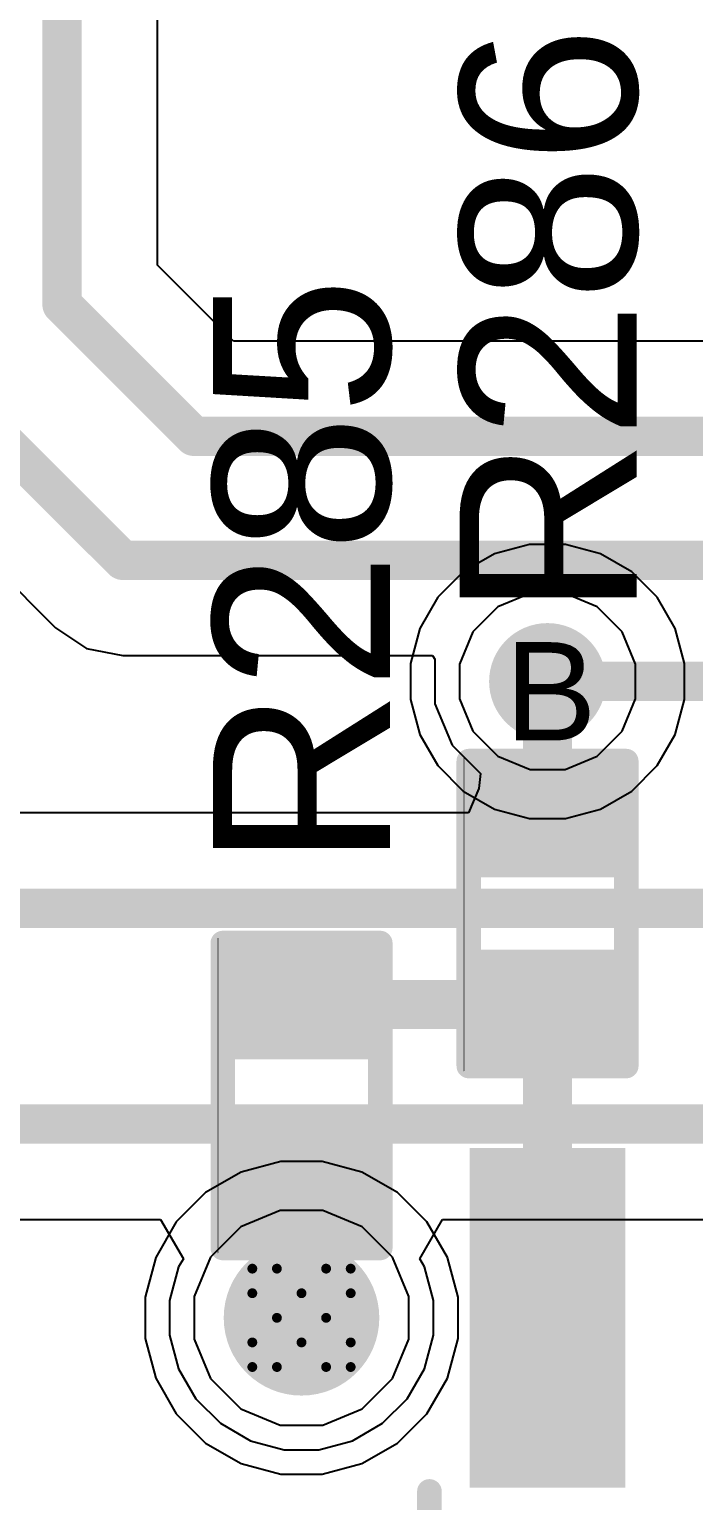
# Model space of a CAD drawing. Header units: inches. Extents: x 0 to 5379, y 0 to 5429.
# Drawn here: x 273.67 to 277.1, y 94.25 to 101.84 of the extents above; entities that cross this region are included whole.
import ezdxf

# ---------------------------------------------------------------- set-up
doc = ezdxf.new("R2010")
doc.units = ezdxf.units.IN
for name, color, linetype in [('Bottom Layer', 5, 'Continuous'), ('Bottom Solder', 6, 'Continuous'), ('Drill Drawing', 1, 'Continuous'), ('GND01', 16, 'Continuous'), ('GND02', 76, 'Continuous'), ('PWR', 156, 'Continuous'), ('SIG 01', 90, 'Continuous'), ('Top Layer', 1, 'Continuous'), ('Top Overlay', 2, 'Continuous'), ('Top Paste', 8, 'Continuous'), ('Top Solder', 216, 'Continuous'), ('Via Holes', 16, 'Continuous')]:
    doc.layers.add(name, color=color, linetype=linetype)
doc.styles.add('Arial', font='', dxfattribs={"height": 0.2})
doc.styles.get('Arial').set_extended_font_data('Arial')

# ---------------------------------------------------------------- blocks, each defined once
blk = doc.blocks.new('SOIC_8_0_154___3_90___W______144')
at = {"layer": 'Top Layer'}
for points in [[(-3.475, 1.605), (-3.475, 2.205), (-1.925, 2.205), (-1.925, 1.605)], [(1.925, 1.605), (1.925, 2.205), (3.475, 2.205), (3.475, 1.605)], [(-3.475, 0.335), (-3.475, 0.935), (-1.925, 0.935), (-1.925, 0.335)], [(1.925, 0.335), (1.925, 0.935), (3.475, 0.935), (3.475, 0.335)], [(-3.475, -0.935), (-3.475, -0.335), (-1.925, -0.335), (-1.925, -0.935)], [(1.925, -0.935), (1.925, -0.335), (3.475, -0.335), (3.475, -0.935)], [(-3.475, -2.205), (-3.475, -1.605), (-1.925, -1.605), (-1.925, -2.205)], [(1.925, -2.205), (1.925, -1.605), (3.475, -1.605), (3.475, -2.205)]]:
    blk.add_hatch(color=1, dxfattribs=at).paths.add_polyline_path(points)
at = {"layer": 'Top Overlay'}
blk.add_hatch(color=2, dxfattribs=at).paths.add_polyline_path([(-1.8387, 1.6244), (-1.4831, 1.6244), (-1.4831, 2.2086), (-1.8387, 2.2086)])
at = {"layer": 'Top Paste'}
for points in [[(-3.475, 1.605), (-3.475, 2.205), (-1.925, 2.205), (-1.925, 1.605)], [(1.925, 1.605), (1.925, 2.205), (3.475, 2.205), (3.475, 1.605)], [(-3.475, 0.335), (-3.475, 0.935), (-1.925, 0.935), (-1.925, 0.335)], [(1.925, 0.335), (1.925, 0.935), (3.475, 0.935), (3.475, 0.335)], [(-3.475, -0.935), (-3.475, -0.335), (-1.925, -0.335), (-1.925, -0.935)], [(1.925, -0.935), (1.925, -0.335), (3.475, -0.335), (3.475, -0.935)], [(-3.475, -2.205), (-3.475, -1.605), (-1.925, -1.605), (-1.925, -2.205)], [(1.925, -2.205), (1.925, -1.605), (3.475, -1.605), (3.475, -2.205)]]:
    blk.add_hatch(color=8, dxfattribs=at).paths.add_polyline_path(points)
at = {"layer": 'Top Solder'}
for points in [[(-3.5766, 1.5034), (-3.5766, 2.3066), (-1.8234, 2.3066), (-1.8234, 1.5034)], [(1.8234, 1.5034), (1.8234, 2.3066), (3.5766, 2.3066), (3.5766, 1.5034)], [(-3.5766, 0.2334), (-3.5766, 1.0366), (-1.8234, 1.0366), (-1.8234, 0.2334)], [(1.8234, 0.2334), (1.8234, 1.0366), (3.5766, 1.0366), (3.5766, 0.2334)], [(-3.5766, -1.0366), (-3.5766, -0.2334), (-1.8234, -0.2334), (-1.8234, -1.0366)], [(1.8234, -1.0366), (1.8234, -0.2334), (3.5766, -0.2334), (3.5766, -1.0366)], [(-3.5766, -2.3066), (-3.5766, -1.5034), (-1.8234, -1.5034), (-1.8234, -2.3066)], [(1.8234, -2.3066), (1.8234, -1.5034), (3.5766, -1.5034), (3.5766, -2.3066)]]:
    blk.add_hatch(color=216, dxfattribs=at).paths.add_polyline_path(points)
at = {"layer": 'Top Overlay'}
for points in [[(-1.8288, 2.5146, 0.127, 0.127, 0), (1.8034, 2.5146, 0.127, 0.127, 0)], [(-3.794, 2.0574, 0.127, 0.127, 0), (-3.667, 1.9304, 0.127, 0.127, 0)], [(-3.794, 2.0574, 0.127, 0.127, 0), (-3.794, 1.8034, 0.127, 0.127, 0)], [(-3.667, 1.9304, 0.127, 0.127, 0), (-3.794, 1.8034, 0.127, 0.127, 0)], [(-1.8288, -2.5146, 0.127, 0.127, 0), (1.8034, -2.5146, 0.127, 0.127, 0)]]:
    blk.add_lwpolyline(points, format="xyseb", dxfattribs=at)
for points in [[(-1.8605, 2.5146, 0.0635, 0.0635, 1), (-1.7971, 2.5146, 0.0635, 0.0635, 1)], [(1.7716, 2.5146, 0.0635, 0.0635, 1), (1.8352, 2.5146, 0.0635, 0.0635, 1)], [(-3.8258, 2.0574, 0.0635, 0.0635, 1), (-3.7623, 2.0574, 0.0635, 0.0635, 1)], [(-3.8258, 2.0574, 0.0635, 0.0635, 1), (-3.7623, 2.0574, 0.0635, 0.0635, 1)], [(-3.6988, 1.9304, 0.0635, 0.0635, 1), (-3.6353, 1.9304, 0.0635, 0.0635, 1)], [(-3.6988, 1.9304, 0.0635, 0.0635, 1), (-3.6353, 1.9304, 0.0635, 0.0635, 1)], [(-3.8258, 1.8034, 0.0635, 0.0635, 1), (-3.7623, 1.8034, 0.0635, 0.0635, 1)], [(-3.8258, 1.8034, 0.0635, 0.0635, 1), (-3.7623, 1.8034, 0.0635, 0.0635, 1)], [(-1.8605, -2.5146, 0.0635, 0.0635, 1), (-1.7971, -2.5146, 0.0635, 0.0635, 1)], [(1.7716, -2.5146, 0.0635, 0.0635, 1), (1.8352, -2.5146, 0.0635, 0.0635, 1)]]:
    blk.add_lwpolyline(points, format="xyseb", close=True, dxfattribs=at)
blk = doc.blocks.new('R___0402_484')
at = {"layer": 'Top Layer'}
for points in [[(-0.6985, -0.3175), (-0.6985, 0.3175), (-0.2413, 0.3175), (-0.2413, -0.3175)], [(0.2413, -0.3175), (0.2413, 0.3175), (0.6985, 0.3175), (0.6985, -0.3175)]]:
    blk.add_hatch(color=1, dxfattribs=at).paths.add_polyline_path(points)
at = {"layer": 'Top Paste'}
for points in [[(-0.6985, -0.3175), (-0.6985, 0.3175), (-0.2413, 0.3175), (-0.2413, -0.3175)], [(0.2413, -0.3175), (0.2413, 0.3175), (0.6985, 0.3175), (0.6985, -0.3175)]]:
    blk.add_hatch(color=8, dxfattribs=at).paths.add_polyline_path(points)
at = {"layer": 'Top Solder'}
for points in [[(-0.7535, -0.3725), (-0.7535, 0.3725), (-0.1863, 0.3725), (-0.1863, -0.3725)], [(0.1863, -0.3725), (0.1863, 0.3725), (0.7535, 0.3725), (0.7535, -0.3725)]]:
    blk.add_hatch(color=216, dxfattribs=at).paths.add_polyline_path(points)
at = {"layer": 'Top Overlay'}
for points in [[(0.7874, 0.4064, 0.127, 0.127, 0), (-0.7874, 0.4064, 0.127, 0.127, 0)], [(-0.7874, -0.4064, 0.127, 0.127, 0), (-0.7874, 0.4064, 0.127, 0.127, 0)], [(0.7874, -0.4064, 0.127, 0.127, 0), (0.7874, 0.4064, 0.127, 0.127, 0)], [(0.7874, -0.4064, 0.127, 0.127, 0), (-0.7874, -0.4064, 0.127, 0.127, 0)], [(0.8128, -0.4318, 0.00323, 0.00323, 0), (-0.8128, -0.4318, 0.00323, 0.00323, 0)]]:
    blk.add_lwpolyline(points, format="xyseb", dxfattribs=at)
for points in [[(-0.8191, 0.4064, 0.0635, 0.0635, 1), (-0.7556, 0.4064, 0.0635, 0.0635, 1)], [(-0.8191, 0.4064, 0.0635, 0.0635, 1), (-0.7556, 0.4064, 0.0635, 0.0635, 1)], [(0.7556, 0.4064, 0.0635, 0.0635, 1), (0.8191, 0.4064, 0.0635, 0.0635, 1)], [(0.7556, 0.4064, 0.0635, 0.0635, 1), (0.8191, 0.4064, 0.0635, 0.0635, 1)], [(-0.8191, -0.4064, 0.0635, 0.0635, 1), (-0.7556, -0.4064, 0.0635, 0.0635, 1)], [(-0.8191, -0.4064, 0.0635, 0.0635, 1), (-0.7556, -0.4064, 0.0635, 0.0635, 1)], [(0.7556, -0.4064, 0.0635, 0.0635, 1), (0.8191, -0.4064, 0.0635, 0.0635, 1)], [(0.7556, -0.4064, 0.0635, 0.0635, 1), (0.8191, -0.4064, 0.0635, 0.0635, 1)], [(-0.8136, -0.4318, 0.00161, 0.00161, 1), (-0.812, -0.4318, 0.00161, 0.00161, 1)], [(0.812, -0.4318, 0.00161, 0.00161, 1), (0.8136, -0.4318, 0.00161, 0.00161, 1)]]:
    blk.add_lwpolyline(points, format="xyseb", close=True, dxfattribs=at)
blk = doc.blocks.new('R___0402_485')
at = {"layer": 'Top Layer'}
for points in [[(-0.6985, -0.3175), (-0.6985, 0.3175), (-0.2413, 0.3175), (-0.2413, -0.3175)], [(0.2413, -0.3175), (0.2413, 0.3175), (0.6985, 0.3175), (0.6985, -0.3175)]]:
    blk.add_hatch(color=1, dxfattribs=at).paths.add_polyline_path(points)
at = {"layer": 'Top Paste'}
for points in [[(-0.6985, -0.3175), (-0.6985, 0.3175), (-0.2413, 0.3175), (-0.2413, -0.3175)], [(0.2413, -0.3175), (0.2413, 0.3175), (0.6985, 0.3175), (0.6985, -0.3175)]]:
    blk.add_hatch(color=8, dxfattribs=at).paths.add_polyline_path(points)
at = {"layer": 'Top Solder'}
for points in [[(-0.7535, -0.3725), (-0.7535, 0.3725), (-0.1863, 0.3725), (-0.1863, -0.3725)], [(0.1863, -0.3725), (0.1863, 0.3725), (0.7535, 0.3725), (0.7535, -0.3725)]]:
    blk.add_hatch(color=216, dxfattribs=at).paths.add_polyline_path(points)
at = {"layer": 'Top Overlay'}
for points in [[(0.7874, 0.4064, 0.127, 0.127, 0), (-0.7874, 0.4064, 0.127, 0.127, 0)], [(-0.7874, -0.4064, 0.127, 0.127, 0), (-0.7874, 0.4064, 0.127, 0.127, 0)], [(0.7874, -0.4064, 0.127, 0.127, 0), (0.7874, 0.4064, 0.127, 0.127, 0)], [(0.7874, -0.4064, 0.127, 0.127, 0), (-0.7874, -0.4064, 0.127, 0.127, 0)], [(0.8128, -0.4318, 0.00323, 0.00323, 0), (-0.8128, -0.4318, 0.00323, 0.00323, 0)]]:
    blk.add_lwpolyline(points, format="xyseb", dxfattribs=at)
for points in [[(-0.8191, 0.4064, 0.0635, 0.0635, 1), (-0.7556, 0.4064, 0.0635, 0.0635, 1)], [(-0.8191, 0.4064, 0.0635, 0.0635, 1), (-0.7556, 0.4064, 0.0635, 0.0635, 1)], [(0.7556, 0.4064, 0.0635, 0.0635, 1), (0.8191, 0.4064, 0.0635, 0.0635, 1)], [(0.7556, 0.4064, 0.0635, 0.0635, 1), (0.8191, 0.4064, 0.0635, 0.0635, 1)], [(-0.8191, -0.4064, 0.0635, 0.0635, 1), (-0.7556, -0.4064, 0.0635, 0.0635, 1)], [(-0.8191, -0.4064, 0.0635, 0.0635, 1), (-0.7556, -0.4064, 0.0635, 0.0635, 1)], [(0.7556, -0.4064, 0.0635, 0.0635, 1), (0.8191, -0.4064, 0.0635, 0.0635, 1)], [(0.7556, -0.4064, 0.0635, 0.0635, 1), (0.8191, -0.4064, 0.0635, 0.0635, 1)], [(-0.8136, -0.4318, 0.00161, 0.00161, 1), (-0.812, -0.4318, 0.00161, 0.00161, 1)], [(0.812, -0.4318, 0.00161, 0.00161, 1), (0.8136, -0.4318, 0.00161, 0.00161, 1)]]:
    blk.add_lwpolyline(points, format="xyseb", close=True, dxfattribs=at)

msp = doc.modelspace()

# ---------------------------------------------------------------- hatches: boundary and pattern name
at = {"layer": 'Bottom Layer'}
h = msp.add_hatch(color=5, dxfattribs=at)
edge = h.paths.add_edge_path()
edge.add_arc((276.3483, 98.4758), 0.2, 0, 360)
h = msp.add_hatch(color=5, dxfattribs=at)
edge = h.paths.add_edge_path()
edge.add_arc((275.0783, 95.1893), 0.3, 0, 360)
at = {"layer": 'Bottom Solder'}
h = msp.add_hatch(color=6, dxfattribs=at)
edge = h.paths.add_edge_path()
edge.add_arc((276.3483, 98.4758), 0.3016, 0, 360)
h = msp.add_hatch(color=6, dxfattribs=at)
edge = h.paths.add_edge_path()
edge.add_arc((275.0783, 95.1893), 0.4016, 0, 360)
at = {"layer": 'GND01'}
h = msp.add_hatch(color=16, dxfattribs=at)
edge = h.paths.add_edge_path()
edge.add_arc((276.3483, 98.4758), 0.2, 0, 360)
h = msp.add_hatch(color=16, dxfattribs=at)
edge = h.paths.add_edge_path()
edge.add_arc((275.0783, 95.1893), 0.3, 0, 360)
at = {"layer": 'GND02'}
h = msp.add_hatch(color=76, dxfattribs=at)
edge = h.paths.add_edge_path()
edge.add_arc((276.3483, 98.4758), 0.2, 0, 360)
h = msp.add_hatch(color=76, dxfattribs=at)
edge = h.paths.add_edge_path()
edge.add_arc((275.0783, 95.1893), 0.3, 0, 360)
at = {"layer": 'PWR'}
h = msp.add_hatch(color=156, dxfattribs=at)
edge = h.paths.add_edge_path()
edge.add_arc((276.3483, 98.4758), 0.2, 0, 360)
h = msp.add_hatch(color=156, dxfattribs=at)
edge = h.paths.add_edge_path()
edge.add_arc((275.0783, 95.1893), 0.3, 0, 360)
at = {"layer": 'SIG 01'}
h = msp.add_hatch(color=90, dxfattribs=at)
edge = h.paths.add_edge_path()
edge.add_arc((276.3483, 98.4758), 0.2, 0, 360)
h = msp.add_hatch(color=90, dxfattribs=at)
edge = h.paths.add_edge_path()
edge.add_arc((275.0783, 95.1893), 0.3, 0, 360)
at = {"layer": 'Top Layer'}
h = msp.add_hatch(color=1, dxfattribs=at)
edge = h.paths.add_edge_path()
edge.add_arc((276.3483, 98.4758), 0.2, 0, 360)
h = msp.add_hatch(color=1, dxfattribs=at)
edge = h.paths.add_edge_path()
edge.add_arc((275.0783, 95.1893), 0.3, 0, 360)
at = {"layer": 'Top Solder'}
h = msp.add_hatch(color=216, dxfattribs=at)
edge = h.paths.add_edge_path()
edge.add_arc((276.3483, 98.4758), 0.3016, 0, 360)
h = msp.add_hatch(color=216, dxfattribs=at)
edge = h.paths.add_edge_path()
edge.add_arc((275.0783, 95.1893), 0.4016, 0, 360)
at = {"layer": 'Via Holes'}
h = msp.add_hatch(color=7, dxfattribs=at)
edge = h.paths.add_edge_path()
edge.add_arc((276.3483, 98.4758), 0.1, 0, 360)
h = msp.add_hatch(color=7, dxfattribs=at)
edge = h.paths.add_edge_path()
edge.add_arc((275.0783, 95.1893), 0.15, 0, 360)

# ---------------------------------------------------------------- linework, layer by layer
at = {"layer": 'Bottom Layer'}
for p, q in [((276.2551, 99.1838), (276.075, 99.1355)), ((276.4415, 99.1838), (276.2551, 99.1838)), ((276.6216, 99.1355), (276.4415, 99.1838)), ((276.075, 99.1355), (275.9136, 99.0423)), ((276.783, 99.0423), (276.6216, 99.1355)), ((275.9136, 99.0423), (275.7817, 98.9105)), ((276.9148, 98.9105), (276.783, 99.0423)), ((275.7817, 98.9105), (275.6885, 98.7491)), ((277.008, 98.7491), (276.9148, 98.9105)), ((275.6885, 98.7491), (275.6403, 98.569)), ((277.0563, 98.569), (277.008, 98.7491)), ((275.6403, 98.569), (275.6403, 98.3826)), ((277.0563, 98.3826), (277.0563, 98.569)), ((275.6403, 98.3826), (275.6885, 98.2025)), ((277.008, 98.2025), (277.0563, 98.3826)), ((275.6885, 98.2025), (275.7817, 98.0411)), ((276.9148, 98.0411), (277.008, 98.2025)), ((275.7817, 98.0411), (275.9136, 97.9093)), ((276.783, 97.9093), (276.9148, 98.0411)), ((275.9136, 97.9093), (276.075, 97.8161)), ((276.6216, 97.8161), (276.783, 97.9093)), ((276.075, 97.8161), (276.2551, 97.7678)), ((276.4415, 97.7678), (276.6216, 97.8161)), ((276.2551, 97.7678), (276.4415, 97.7678)), ((274.9719, 95.9973), (274.7664, 95.9423)), ((275.1847, 95.9973), (274.9719, 95.9973)), ((275.3902, 95.9423), (275.1847, 95.9973)), ((274.7664, 95.9423), (274.5822, 95.8359)), ((275.5744, 95.8359), (275.3902, 95.9423)), ((274.5822, 95.8359), (274.4317, 95.6854)), ((275.7248, 95.6854), (275.5744, 95.8359)), ((274.4317, 95.6854), (274.3253, 95.5012)), ((275.8312, 95.5012), (275.7248, 95.6854)), ((274.3253, 95.5012), (274.2703, 95.2957)), ((275.8863, 95.2957), (275.8312, 95.5012)), ((274.2703, 95.2957), (274.2703, 95.0829)), ((275.8863, 95.0829), (275.8863, 95.2957)), ((274.2703, 95.0829), (274.3253, 94.8774)), ((275.8312, 94.8774), (275.8863, 95.0829)), ((274.3253, 94.8774), (274.4317, 94.6932)), ((275.7248, 94.6932), (275.8312, 94.8774)), ((274.4317, 94.6932), (274.5822, 94.5428)), ((275.5744, 94.5428), (275.7248, 94.6932)), ((274.5822, 94.5428), (274.7664, 94.4364)), ((275.3902, 94.4364), (275.5744, 94.5428)), ((274.7664, 94.4364), (274.9719, 94.3813)), ((274.9719, 94.3813), (275.1847, 94.3813)), ((275.1847, 94.3813), (275.3902, 94.4364))]:
    msp.add_line(p, q, dxfattribs=at)
at = {"layer": 'Drill Drawing'}
for points in [[(274.8243, 95.3163, 0.0508, 0.0508, 0), (274.8243, 95.4433, 0.0508, 0.0508, 0)], [(274.8243, 95.4433, 0.0508, 0.0508, 0), (274.9513, 95.4433, 0.0508, 0.0508, 0)], [(274.9513, 95.4433, 0.0508, 0.0508, 0), (275.0783, 95.3163, 0.0508, 0.0508, 0)], [(275.0783, 95.3163, 0.0508, 0.0508, 0), (275.2053, 95.4433, 0.0508, 0.0508, 0)], [(275.2053, 95.4433, 0.0508, 0.0508, 0), (275.3323, 95.4433, 0.0508, 0.0508, 0)], [(275.3323, 95.3163, 0.0508, 0.0508, 0), (275.3323, 95.4433, 0.0508, 0.0508, 0)], [(274.8243, 95.3163, 0.0508, 0.0508, 0), (274.9513, 95.1893, 0.0508, 0.0508, 0)], [(275.2053, 95.1893, 0.0508, 0.0508, 0), (275.3323, 95.3163, 0.0508, 0.0508, 0)], [(274.8243, 95.0623, 0.0508, 0.0508, 0), (274.9513, 95.1893, 0.0508, 0.0508, 0)], [(275.2053, 95.1893, 0.0508, 0.0508, 0), (275.3323, 95.0623, 0.0508, 0.0508, 0)], [(274.8243, 94.9353, 0.0508, 0.0508, 0), (274.8243, 95.0623, 0.0508, 0.0508, 0)], [(274.9513, 94.9353, 0.0508, 0.0508, 0), (275.0783, 95.0623, 0.0508, 0.0508, 0)], [(275.0783, 95.0623, 0.0508, 0.0508, 0), (275.2053, 94.9353, 0.0508, 0.0508, 0)], [(275.3323, 94.9353, 0.0508, 0.0508, 0), (275.3323, 95.0623, 0.0508, 0.0508, 0)], [(274.8243, 94.9353, 0.0508, 0.0508, 0), (274.9513, 94.9353, 0.0508, 0.0508, 0)], [(275.2053, 94.9353, 0.0508, 0.0508, 0), (275.3323, 94.9353, 0.0508, 0.0508, 0)]]:
    msp.add_lwpolyline(points, format="xyseb", dxfattribs=at)
for points in [[(274.8116, 95.4433, 0.0254, 0.0254, 1), (274.837, 95.4433, 0.0254, 0.0254, 1)], [(274.8116, 95.4433, 0.0254, 0.0254, 1), (274.837, 95.4433, 0.0254, 0.0254, 1)], [(274.9386, 95.4433, 0.0254, 0.0254, 1), (274.964, 95.4433, 0.0254, 0.0254, 1)], [(274.9386, 95.4433, 0.0254, 0.0254, 1), (274.964, 95.4433, 0.0254, 0.0254, 1)], [(275.1926, 95.4433, 0.0254, 0.0254, 1), (275.218, 95.4433, 0.0254, 0.0254, 1)], [(275.1926, 95.4433, 0.0254, 0.0254, 1), (275.218, 95.4433, 0.0254, 0.0254, 1)], [(275.3196, 95.4433, 0.0254, 0.0254, 1), (275.345, 95.4433, 0.0254, 0.0254, 1)], [(275.3196, 95.4433, 0.0254, 0.0254, 1), (275.345, 95.4433, 0.0254, 0.0254, 1)], [(274.8116, 95.3163, 0.0254, 0.0254, 1), (274.837, 95.3163, 0.0254, 0.0254, 1)], [(274.8116, 95.3163, 0.0254, 0.0254, 1), (274.837, 95.3163, 0.0254, 0.0254, 1)], [(275.0656, 95.3163, 0.0254, 0.0254, 1), (275.091, 95.3163, 0.0254, 0.0254, 1)], [(275.0656, 95.3163, 0.0254, 0.0254, 1), (275.091, 95.3163, 0.0254, 0.0254, 1)], [(275.3196, 95.3163, 0.0254, 0.0254, 1), (275.345, 95.3163, 0.0254, 0.0254, 1)], [(275.3196, 95.3163, 0.0254, 0.0254, 1), (275.345, 95.3163, 0.0254, 0.0254, 1)], [(274.9386, 95.1893, 0.0254, 0.0254, 1), (274.964, 95.1893, 0.0254, 0.0254, 1)], [(274.9386, 95.1893, 0.0254, 0.0254, 1), (274.964, 95.1893, 0.0254, 0.0254, 1)], [(275.1926, 95.1893, 0.0254, 0.0254, 1), (275.218, 95.1893, 0.0254, 0.0254, 1)], [(275.1926, 95.1893, 0.0254, 0.0254, 1), (275.218, 95.1893, 0.0254, 0.0254, 1)], [(274.8116, 95.0623, 0.0254, 0.0254, 1), (274.837, 95.0623, 0.0254, 0.0254, 1)], [(274.8116, 95.0623, 0.0254, 0.0254, 1), (274.837, 95.0623, 0.0254, 0.0254, 1)], [(275.0656, 95.0623, 0.0254, 0.0254, 1), (275.091, 95.0623, 0.0254, 0.0254, 1)], [(275.0656, 95.0623, 0.0254, 0.0254, 1), (275.091, 95.0623, 0.0254, 0.0254, 1)], [(275.3196, 95.0623, 0.0254, 0.0254, 1), (275.345, 95.0623, 0.0254, 0.0254, 1)], [(275.3196, 95.0623, 0.0254, 0.0254, 1), (275.345, 95.0623, 0.0254, 0.0254, 1)], [(274.8116, 94.9353, 0.0254, 0.0254, 1), (274.837, 94.9353, 0.0254, 0.0254, 1)], [(274.8116, 94.9353, 0.0254, 0.0254, 1), (274.837, 94.9353, 0.0254, 0.0254, 1)], [(274.9386, 94.9353, 0.0254, 0.0254, 1), (274.964, 94.9353, 0.0254, 0.0254, 1)], [(274.9386, 94.9353, 0.0254, 0.0254, 1), (274.964, 94.9353, 0.0254, 0.0254, 1)], [(275.1926, 94.9353, 0.0254, 0.0254, 1), (275.218, 94.9353, 0.0254, 0.0254, 1)], [(275.1926, 94.9353, 0.0254, 0.0254, 1), (275.218, 94.9353, 0.0254, 0.0254, 1)], [(275.3196, 94.9353, 0.0254, 0.0254, 1), (275.345, 94.9353, 0.0254, 0.0254, 1)], [(275.3196, 94.9353, 0.0254, 0.0254, 1), (275.345, 94.9353, 0.0254, 0.0254, 1)]]:
    msp.add_lwpolyline(points, format="xyseb", close=True, dxfattribs=at)
at = {"layer": 'GND01'}
for p, q in [((276.258, 98.9298), (276.0911, 98.8607)), ((276.4386, 98.9298), (276.258, 98.9298)), ((276.6055, 98.8607), (276.4386, 98.9298)), ((276.0911, 98.8607), (275.9634, 98.733)), ((276.7332, 98.733), (276.6055, 98.8607)), ((275.9634, 98.733), (275.8943, 98.5661)), ((276.8023, 98.5661), (276.7332, 98.733)), ((275.8943, 98.5661), (275.8943, 98.3855)), ((276.8023, 98.3855), (276.8023, 98.5661)), ((275.8943, 98.3855), (275.9634, 98.2186)), ((276.7332, 98.2186), (276.8023, 98.3855)), ((275.9634, 98.2186), (276.0911, 98.0909)), ((276.6055, 98.0909), (276.7332, 98.2186)), ((276.0911, 98.0909), (276.258, 98.0218)), ((276.258, 98.0218), (276.4386, 98.0218)), ((276.4386, 98.0218), (276.6055, 98.0909)), ((274.9681, 95.7433), (274.7645, 95.659)), ((275.1885, 95.7433), (274.9681, 95.7433)), ((275.3921, 95.659), (275.1885, 95.7433)), ((274.7645, 95.659), (274.6086, 95.5031)), ((275.5479, 95.5031), (275.3921, 95.659)), ((274.6086, 95.5031), (274.5243, 95.2995)), ((275.6323, 95.2995), (275.5479, 95.5031)), ((274.5243, 95.2995), (274.5243, 95.0791)), ((275.6323, 95.0791), (275.6323, 95.2995)), ((274.5243, 95.0791), (274.6086, 94.8755)), ((275.5479, 94.8755), (275.6323, 95.0791)), ((274.6086, 94.8755), (274.7645, 94.7197)), ((275.3921, 94.7197), (275.5479, 94.8755)), ((274.7645, 94.7197), (274.9681, 94.6353)), ((275.1885, 94.6353), (275.3921, 94.7197)), ((274.9681, 94.6353), (275.1885, 94.6353))]:
    msp.add_line(p, q, dxfattribs=at)
at = {"layer": 'GND02'}
for p, q in [((276.258, 98.9298), (276.0911, 98.8607)), ((276.4386, 98.9298), (276.258, 98.9298)), ((276.6055, 98.8607), (276.4386, 98.9298)), ((276.0911, 98.8607), (275.9634, 98.733)), ((276.7332, 98.733), (276.6055, 98.8607)), ((275.9634, 98.733), (275.8943, 98.5661)), ((276.8023, 98.5661), (276.7332, 98.733)), ((275.8943, 98.5661), (275.8943, 98.3855)), ((276.8023, 98.3855), (276.8023, 98.5661)), ((275.8943, 98.3855), (275.9634, 98.2186)), ((276.7332, 98.2186), (276.8023, 98.3855)), ((275.9634, 98.2186), (276.0911, 98.0909)), ((276.6055, 98.0909), (276.7332, 98.2186)), ((276.0911, 98.0909), (276.258, 98.0218)), ((276.258, 98.0218), (276.4386, 98.0218)), ((276.4386, 98.0218), (276.6055, 98.0909)), ((274.9681, 95.7433), (274.7645, 95.659)), ((275.1885, 95.7433), (274.9681, 95.7433)), ((275.3921, 95.659), (275.1885, 95.7433)), ((274.7645, 95.659), (274.6086, 95.5031)), ((275.5479, 95.5031), (275.3921, 95.659)), ((274.6086, 95.5031), (274.5243, 95.2995)), ((275.6323, 95.2995), (275.5479, 95.5031)), ((274.5243, 95.2995), (274.5243, 95.0791)), ((275.6323, 95.0791), (275.6323, 95.2995)), ((274.5243, 95.0791), (274.6086, 94.8755)), ((275.5479, 94.8755), (275.6323, 95.0791)), ((274.6086, 94.8755), (274.7645, 94.7197)), ((275.3921, 94.7197), (275.5479, 94.8755)), ((274.7645, 94.7197), (274.9681, 94.6353)), ((275.1885, 94.6353), (275.3921, 94.7197)), ((274.9681, 94.6353), (275.1885, 94.6353))]:
    msp.add_line(p, q, dxfattribs=at)
at = {"layer": 'PWR'}
for p, q in [((276.258, 98.9298), (276.0911, 98.8607)), ((276.4386, 98.9298), (276.258, 98.9298)), ((276.6055, 98.8607), (276.4386, 98.9298)), ((276.0911, 98.8607), (275.9634, 98.733)), ((276.7332, 98.733), (276.6055, 98.8607)), ((275.9634, 98.733), (275.8943, 98.5661)), ((276.8023, 98.5661), (276.7332, 98.733)), ((275.8943, 98.5661), (275.8943, 98.3855)), ((276.8023, 98.3855), (276.8023, 98.5661)), ((275.8943, 98.3855), (275.9634, 98.2186)), ((276.7332, 98.2186), (276.8023, 98.3855)), ((275.9634, 98.2186), (276.0911, 98.0909)), ((276.6055, 98.0909), (276.7332, 98.2186)), ((276.0911, 98.0909), (276.258, 98.0218)), ((276.258, 98.0218), (276.4386, 98.0218)), ((276.4386, 98.0218), (276.6055, 98.0909))]:
    msp.add_line(p, q, dxfattribs=at)
at = {"layer": 'SIG 01'}
for p, q in [((274.3341, 100.6265), (274.3341, 105.8331)), ((274.7263, 100.2343), (274.3341, 100.6265)), ((280.0432, 100.2343), (274.7263, 100.2343)), ((273.0233, 99.5382), (273.8079, 98.7536)), ((273.8079, 98.7536), (273.9675, 98.6469)), ((273.9675, 98.6469), (274.1558, 98.6095)), ((274.1558, 98.6095), (275.7552, 98.6095)), ((275.7552, 98.6095), (275.7673, 98.5914)), ((275.7673, 98.5914), (275.7673, 98.3602)), ((275.7673, 98.3602), (275.8557, 98.1467)), ((275.8557, 98.1467), (276.0026, 97.9998)), ((276.0026, 97.9998), (275.9938, 97.9231)), ((275.9938, 97.9231), (275.9403, 97.7966)), ((275.9403, 97.7966), (273.6067, 97.7966)), ((272.7615, 95.6977), (274.3508, 95.6977)), ((274.3508, 95.6977), (274.4682, 95.4945)), ((275.6884, 95.4945), (275.8057, 95.6977)), ((275.8057, 95.6977), (285.6682, 95.6977)), ((274.4437, 95.4522), (274.3973, 95.279)), ((274.4682, 95.4945), (274.4437, 95.4522)), ((275.7129, 95.4522), (275.6884, 95.4945)), ((275.7593, 95.279), (275.7129, 95.4522)), ((274.3973, 95.279), (274.3973, 95.0997)), ((275.7593, 95.0997), (275.7593, 95.279)), ((274.3973, 95.0997), (274.4437, 94.9265)), ((275.7129, 94.9265), (275.7593, 95.0997)), ((274.4437, 94.9265), (274.5333, 94.7712)), ((275.6232, 94.7712), (275.7129, 94.9265)), ((274.5333, 94.7712), (274.6601, 94.6444)), ((275.4964, 94.6444), (275.6232, 94.7712)), ((274.6601, 94.6444), (274.8154, 94.5547)), ((275.3411, 94.5547), (275.4964, 94.6444)), ((274.8154, 94.5547), (274.9886, 94.5083)), ((275.1679, 94.5083), (275.3411, 94.5547)), ((274.9886, 94.5083), (275.1679, 94.5083))]:
    msp.add_line(p, q, dxfattribs=at)
for points in [[(273.8421, 100.4227, 0.2032, 0.2032, 0), (273.8421, 105.8331, 0.2032, 0.2032, 0)], [(273.8421, 100.4227, 0.2032, 0.2032, 0), (274.5225, 99.7422, 0.2032, 0.2032, 0)], [(273.1309, 100.1264, 0.2032, 0.2032, 0), (274.1558, 99.1015, 0.2032, 0.2032, 0)], [(274.5225, 99.7422, 0.2032, 0.2032, 0), (280.0432, 99.7422, 0.2032, 0.2032, 0)], [(274.1558, 99.1015, 0.2032, 0.2032, 0), (279.5326, 99.1015, 0.2032, 0.2032, 0)], [(276.3483, 98.4758, 0.2032, 0.2032, 0), (279.1715, 98.4758, 0.2032, 0.2032, 0)], [(273.4029, 97.3046, 0.2032, 0.2032, 0), (286.9155, 97.3046, 0.2032, 0.2032, 0)], [(272.7615, 96.1898, 0.2032, 0.2032, 0), (285.872, 96.1898, 0.2032, 0.2032, 0)]]:
    msp.add_lwpolyline(points, format="xyseb", dxfattribs=at)
for points in [[(273.7913, 100.4227, 0.1016, 0.1016, 1), (273.8929, 100.4227, 0.1016, 0.1016, 1)], [(273.7913, 100.4227, 0.1016, 0.1016, 1), (273.8929, 100.4227, 0.1016, 0.1016, 1)], [(274.4717, 99.7422, 0.1016, 0.1016, 1), (274.5733, 99.7422, 0.1016, 0.1016, 1)], [(274.4717, 99.7422, 0.1016, 0.1016, 1), (274.5733, 99.7422, 0.1016, 0.1016, 1)], [(274.105, 99.1015, 0.1016, 0.1016, 1), (274.2066, 99.1015, 0.1016, 0.1016, 1)], [(274.105, 99.1015, 0.1016, 0.1016, 1), (274.2066, 99.1015, 0.1016, 0.1016, 1)], [(276.2975, 98.4758, 0.1016, 0.1016, 1), (276.3991, 98.4758, 0.1016, 0.1016, 1)]]:
    msp.add_lwpolyline(points, format="xyseb", close=True, dxfattribs=at)
at = {"layer": 'Top Layer'}
for points in [[(276.3483, 97.7471, 0.254, 0.254, 0), (276.3483, 98.4758, 0.254, 0.254, 0)], [(275.0783, 96.8073, 0.254, 0.254, 0), (276.3483, 96.8073, 0.254, 0.254, 0)], [(276.3483, 95.1893, 0.254, 0.254, 0), (276.3483, 96.8073, 0.254, 0.254, 0)], [(275.0783, 95.1893, 0.254, 0.254, 0), (275.0783, 95.8675, 0.254, 0.254, 0)]]:
    msp.add_lwpolyline(points, format="xyseb", dxfattribs=at)
for points in [[(276.2848, 98.4758, 0.127, 0.127, 1), (276.4118, 98.4758, 0.127, 0.127, 1)], [(276.2848, 97.7471, 0.127, 0.127, 1), (276.4118, 97.7471, 0.127, 0.127, 1)], [(275.0148, 96.8073, 0.127, 0.127, 1), (275.1418, 96.8073, 0.127, 0.127, 1)], [(276.2848, 96.8073, 0.127, 0.127, 1), (276.4118, 96.8073, 0.127, 0.127, 1)], [(276.2848, 96.8073, 0.127, 0.127, 1), (276.4118, 96.8073, 0.127, 0.127, 1)], [(275.0148, 95.8675, 0.127, 0.127, 1), (275.1418, 95.8675, 0.127, 0.127, 1)], [(275.0148, 95.1893, 0.127, 0.127, 1), (275.1418, 95.1893, 0.127, 0.127, 1)], [(276.2848, 95.1893, 0.127, 0.127, 1), (276.4118, 95.1893, 0.127, 0.127, 1)]]:
    msp.add_lwpolyline(points, format="xyseb", close=True, dxfattribs=at)

# ---------------------------------------------------------------- block references
for name, p, rotation in [('R___0402_484', (276.3483, 97.2772), 270), ('R___0402_485', (275.0783, 96.3374), 270), ('SOIC_8_0_154___3_90___W______144', (278.2533, 92.4893), 90)]:
    msp.add_blockref(name, p, dxfattribs=dict(rotation=rotation))

# ---------------------------------------------------------------- texts
at = {"layer": 'Drill Drawing', "style": 'Arial'}
msp.add_text('B', height=0.508, dxfattribs=at).set_placement((276.1282, 98.1711))
at = {"layer": 'Top Overlay', "style": 'Arial'}
for s, p in [('R286', (276.8091, 98.8065)), ('R285', (275.5353, 97.5111))]:
    msp.add_text(s, height=0.9144, rotation=90, dxfattribs=at).set_placement(p)

doc.saveas('drawing.dxf')
